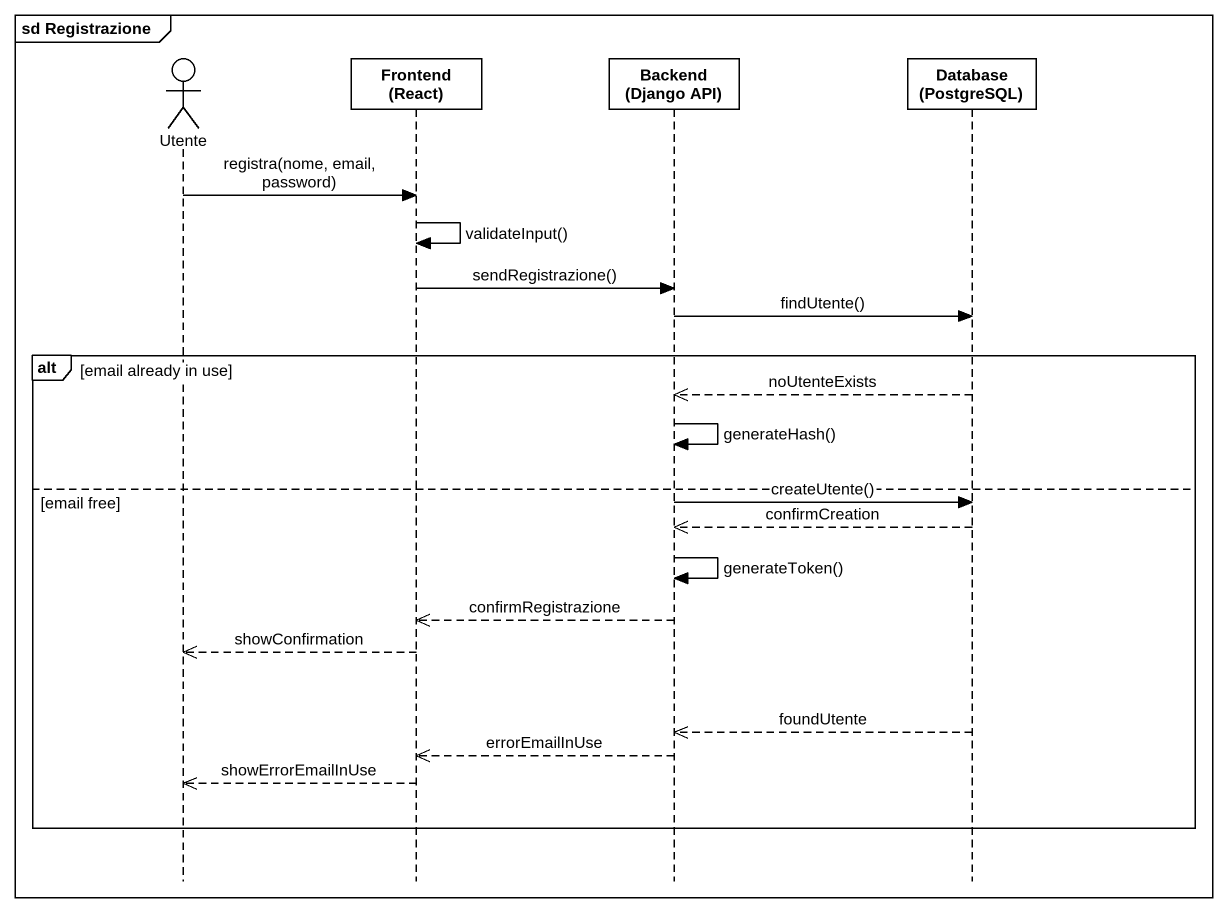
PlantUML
@startuml
mainframe sd Registrazione
hide footbox
actor Utente
participant "Frontend (React)" as Frontend_React
participant "Backend (Django API)" as Backend_Django_API
participant "Database (PostgreSQL)" as Database_PostgreSQL

Utente -> Frontend_React : registra(nome, email, password)
Frontend_React -> Frontend_React : validateInput()
Frontend_React -> Backend_Django_API : sendRegistrazione()
Backend_Django_API -> Database_PostgreSQL : findUtente()
alt email already in use
  Database_PostgreSQL -->> Backend_Django_API : noUtenteExists
  Backend_Django_API -> Backend_Django_API : generateHash()
else email free
  Backend_Django_API -> Database_PostgreSQL : createUtente()
  Database_PostgreSQL -->> Backend_Django_API : confirmCreation
  Backend_Django_API -> Backend_Django_API : generateToken()
  Backend_Django_API -->> Frontend_React : confirmRegistrazione
  Frontend_React -->> Utente : showConfirmation
  Database_PostgreSQL -->> Backend_Django_API : foundUtente
  Backend_Django_API -->> Frontend_React : errorEmailInUse
  Frontend_React -->> Utente : showErrorEmailInUse
end
@enduml
